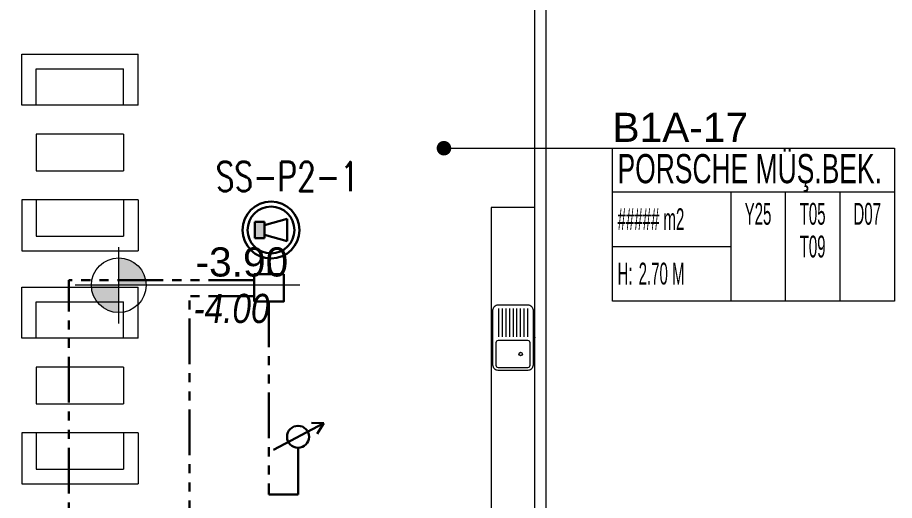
# Model space of a CAD drawing. Header units: metres. Extents: x -13545 to 152404, y -11890 to 28436.
# Drawn here: x 90236 to 91441, y 3319 to 3982 of the extents above; entities that cross this region are included whole.
import ezdxf
from ezdxf.enums import TextEntityAlignment as Align

# ---------------------------------------------------------------- set-up
doc = ezdxf.new("R2010")
doc.units = ezdxf.units.M
doc.header["$LTSCALE"] = 100
doc.header["$MEASUREMENT"] = 0
doc.linetypes.add('PHANTOM2', pattern=[1.25, 0.625, -0.125, 0.125, -0.125, 0.125, -0.125])
doc.layers.get('0').update_dxf_attribs({"color": 9, "lineweight": 9})
for name, color, linetype, lineweight in [('00', 9, 'Continuous', 9), ('05', 9, 'Continuous', 9), ('06D', 9, 'Continuous', 9), ('21', 9, 'Continuous', 9), ('21_mahal200', 9, 'Continuous', 9), ('E-3W ACİL ANONS İÇİN HOPARLÖR (GÖMME) (YANGINA DAYANIKLI)', 7, 'Continuous', 30), ('E-KABLO', 7, 'Continuous', 30), ('E-SES AYAR ANAHTARI', 7, 'Continuous', 30), ('E-YAZI', 7, 'Continuous', 30)]:
    doc.layers.add(name, color=color, linetype=linetype, lineweight=lineweight)
doc.styles.add('Arial', font='arial.ttf', dxfattribs={"height": 2.5})
doc.styles.add('ILGAZ', font='txttw.shx')
doc.styles.add('MuuM_TEXT-ITALIC', font='ARIALNI.TTF')
doc.styles.add('MuuM_TEXT-STANDART', font='ARIALN.TTF')
doc.dimstyles.new('MuuM_DIM200', dxfattribs={"dimscale": 20, "dimtxt": 2, "dimasz": 1, "dimexe": 1, "dimexo": 1, "dimgap": 1, "dimtad": 1, "dimdec": 1, "dimrnd": 0.5, "dimdsep": 46, "dimtxsty": 'MuuM_TEXT-STANDART', "dimblk": 'ARCHTICK', "dimcen": 0, "dimdle": 0.15, "dimclrd": 256, "dimclre": 256, "dimclrt": 256, "dimadec": 0, "dimazin": 0, "dimtfac": 5, "dimtdec": 1, "dimtix": 1, "dimtmove": 2, "dimatfit": 3, "dimldrblk": 'DOT', "dimfxl": 3, "dimfxlon": 1, "dimtolj": 1, "dimlwd": -1, "dimlwe": -1, "dimarcsym": 0})

# ---------------------------------------------------------------- blocks, each defined once
blk = doc.blocks.new('100_SES AYAR ANAHTARI')
at = {"layer": 'E-SES AYAR ANAHTARI', "color": 4}
for p, q in [((1.776, 3.255), (-1.686, 1.426)), ((1.776, 3.255), (0.915, 3.283)), ((1.776, 3.255), (1.312, 2.529)), ((0, 0), (0, 1.561))]:
    blk.add_line(p, q, dxfattribs=at)
blk.add_circle((0, 2.317), 0.756, dxfattribs=at)
blk = doc.blocks.new('100_3W ACİL ANONS İÇİN HOPARLÖR (GÖMME) (YANGINA DAYANIKLI)')
at = {"layer": 'E-3W ACİL ANONS İÇİN HOPARLÖR (GÖMME) (YANGINA DAYANIKLI)', "color": 4}
for p, q in [((-0.632, 0.474), (1.58, 1.106)), ((1.58, -1.106), (1.58, 1.106)), ((-1.58, -0.79), (-1.58, 0.79)), ((-1.58, 0.79), (-0.632, 0.79)), ((-0.632, 0.79), (-0.632, -0.79)), ((-0.632, -0.79), (-1.58, -0.79)), ((-0.632, -0.474), (1.58, -1.106))]:
    blk.add_line(p, q, dxfattribs=at)
at = {"layer": 'E-3W ACİL ANONS İÇİN HOPARLÖR (GÖMME) (YANGINA DAYANIKLI)', "color": 3}
for radius in [2.796, 2.296]:
    blk.add_circle((0, 0), radius, dxfattribs=at)
at = {"layer": 'E-3W ACİL ANONS İÇİN HOPARLÖR (GÖMME) (YANGINA DAYANIKLI)', "color": 4}
blk.add_solid([(-1.58, 0.79), (-0.632, 0.79), (-1.58, -0.79), (-0.632, -0.79)], dxfattribs=at)
blk = doc.blocks.new('_ArchTick')
at = {"color": 0, "linetype": 'ByBlock', "const_width": 0.15}
blk.add_lwpolyline([(-0.5, -0.5), (0.5, 0.5)], dxfattribs=at)
blk = doc.blocks.new('_Dot')
at = {"color": 0, "linetype": 'ByBlock', "lineweight": -2}
blk.add_line((-0.5, 0), (-1, 0), dxfattribs=at)
at = {"color": 0, "linetype": 'ByBlock', "const_width": 0.5}
blk.add_lwpolyline([(-0.25, 0, 1), (0.25, 0, 1)], format="xyb", close=True, dxfattribs=at)
blk = doc.blocks.new('0_roomno2')
blk.add_lwpolyline([(19.375, -10.5), (0, -10.5), (0, 0), (19.375, 0)], close=True)
for points in [[(0, -3), (19.375, -3)], [(8.125, -3), (8.125, -10.5)], [(11.875, -3), (11.875, -10.5)], [(15.625, -3), (15.625, -10.5)], [(0, -6.75), (8.125, -6.75)]]:
    blk.add_lwpolyline(points)
at = {"style": 'MuuM_TEXT-STANDART', "width": 0.6}
blk.add_text('H:', height=1.5, dxfattribs=at).set_placement((0.35, -8.608), align=Align.MIDDLE_LEFT)
at = {"style": 'Arial'}
blk.add_attdef('ODANO', (0, 1.17), '', height=2, dxfattribs=at)
blk.add_attdef('MEKANADI', text='', height=2, dxfattribs=at).set_placement((0.35, -3), align=Align.BOTTOM_LEFT)
at = {"style": 'MuuM_TEXT-STANDART', "width": 0.6}
for tag, p in [('M2', (0.35, -4.875)), ('TEMIZTAVANYUKSEKLIGI', (1.8, -8.608))]:
    blk.add_attdef(tag, text='', height=1.5, dxfattribs=at).set_placement(p, align=Align.MIDDLE_LEFT)
for tag, p in [('YER01', (10, -4.5)), ('TAVAN01', (13.75, -4.5)), ('DUVAR01', (17.5, -4.5)), ('YER02', (10, -6.75)), ('TAVAN02', (13.75, -6.75)), ('DUVAR02', (17.5, -6.75)), ('YER03', (10, -9)), ('TAVAN03', (13.75, -9)), ('DUVAR03', (17.5, -9))]:
    blk.add_attdef(tag, text='', height=1.5, dxfattribs=at).set_placement(p, align=Align.MIDDLE_CENTER)
blk = doc.blocks.new('0_elevationtarget-p-bk')
h = blk.add_hatch(color=250)
h.paths.add_polyline_path([(1.875, 0, 0.414214), (0, 1.875), (0, 0)])
h.paths.add_polyline_path([(0, 0), (-1.875, 0, 0.414214), (0, -1.875)])
blk.add_line((0, -2.625), (0, 2.625))
blk.add_lwpolyline([(12.453, 0), (-3, 0)])
blk.add_circle((0, 0), 1.875)
at = {"style": 'Arial'}
blk.add_attdef('BITMISKOT', text='', height=2, dxfattribs=at).set_placement((4.5, 0), align=Align.BOTTOM_LEFT)
at = {"style": 'MuuM_TEXT-ITALIC'}
blk.add_attdef('FINISHINGFLOORLEVEL', text='', height=2, dxfattribs=at).set_placement((4.5, -0.592), align=Align.TOP_LEFT)
blk = doc.blocks.new('p-tef_porsche')
at = {"linetype": 'Continuous', "lineweight": 13}
for p, q in [((-160, -80), (-160, 80)), ((-90, 80), (-160, 80)), ((-90, 80), (-90, -80)), ((40, 80), (40, -80)), ((40, 80), (110, 80)), ((110, -80), (110, 80)), ((-140, -60), (-140, 60)), ((-90, 60), (-140, 60)), ((-50, -60), (-50, 60)), ((0, 60), (-50, 60)), ((0, 60), (0, -60)), ((40, 60), (90, 60)), ((90, -60), (90, 60)), ((-90, -60), (-140, -60)), ((0, -60), (-50, -60)), ((40, -60), (90, -60)), ((-90, -80), (-160, -80)), ((40, -80), (110, -80))]:
    blk.add_line(p, q, dxfattribs=at)
blk = doc.blocks.new('m-mu-evye01-p')
for points in [[(-45, 9.5), (-45, 50.5, -0.414214), (-38, 57.5), (38, 57.5, -0.414214), (45, 50.5), (45, 9.5, -0.414214), (38, 2.5), (-38, 2.5, -0.414214)], [(-4, 9.5), (-4, 50.5, 0.414214), (-7, 53.5), (-38, 53.5, 0.414214), (-41, 50.5), (-41, 9.5, 0.414214), (-38, 6.5), (-7, 6.5, 0.414214)]]:
    blk.add_lwpolyline(points, format="xyb", close=True)
for points in [[(40, 50), (1, 50)], [(40, 45), (1, 45)], [(40, 40), (1, 40)], [(40, 35), (1, 35)], [(40, 30), (1, 30)], [(40, 25), (1, 25)], [(40, 20), (1, 20)], [(40, 15), (1, 15)], [(40, 10), (1, 10)]]:
    blk.add_lwpolyline(points)
for radius in [2.5, 2]:
    blk.add_circle((-22.5, 19.5), radius)
blk.add_point((0, 0))
blk = doc.blocks.new('1.Bod.Ara.Mimari Elk')
at = {"layer": '00'}
blk.add_lwpolyline([(6820, -5350), (6805, -5350), (6805, -4630), (6820, -4630)], close=True, dxfattribs=at)
at = {"layer": '05', "linetype": 'Continuous'}
blk.add_lwpolyline([(6805, -4908.89), (6745, -4908.89), (6745, -5350), (6805, -5350)], close=True, dxfattribs=at)
at = {"layer": '06D'}
blk.add_lwpolyline([(6820, -5350), (6060, -5350), (6060, -4550), (6820, -4550)], close=True, dxfattribs=at)
at = {"layer": '05', "lineweight": 15, "xscale": -1, "rotation": 270}
for p in [(6180, -4808.27), (6180, -5128.27)]:
    blk.add_blockref('p-tef_porsche', p, dxfattribs=at)
at = {"layer": '05', "linetype": 'Continuous', "rotation": 90.00000000000001}
blk.add_blockref('m-mu-evye01-p', (6805, -5087.5), dxfattribs=at)
at = {"layer": '21', "xscale": 20, "yscale": 20, "zscale": 20}
blk.add_blockref('0_elevationtarget-p-bk', (6233.26, -5015.58), dxfattribs=at).add_auto_attribs({'BITMISKOT': ' -3.90', 'FINISHINGFLOORLEVEL': ' -4.00'})
at = {"layer": '21_mahal200'}
ref = blk.add_blockref('0_roomno2', (6911.63, -4827.45), dxfattribs=dict(at, xscale=20, yscale=20, zscale=20))
ref.add_attrib('ODANO', 'B1A-17', (6911.63, -4818.8), dxfattribs={"layer": '0', "height": 40, "style": 'Arial'})
ref.add_attrib('MEKANADI', 'PORSCHE MÜŞ.BEK.', dxfattribs={"layer": '0', "height": 40, "style": 'Arial', "width": 0.65}).set_placement((6918.63, -4887.45), align=Align.BOTTOM_LEFT)
ref.add_attrib('M2', '##### m2', dxfattribs={"layer": '0', "height": 30, "style": 'MuuM_TEXT-STANDART', "width": 0.6}).set_placement((6918.63, -4924.95), align=Align.MIDDLE_LEFT)
ref.add_attrib('TEMIZTAVANYUKSEKLIGI', '2.70 M', dxfattribs={"layer": '0', "height": 30, "style": 'MuuM_TEXT-STANDART', "width": 0.6}).set_placement((6947.63, -4999.61), align=Align.MIDDLE_LEFT)
ref.add_attrib('YER01', 'Y25', dxfattribs={"layer": '0', "height": 30, "style": 'MuuM_TEXT-STANDART', "width": 0.6}).set_placement((7111.63, -4917.45), align=Align.MIDDLE_CENTER)
ref.add_attrib('TAVAN01', 'T05', dxfattribs={"layer": '0', "height": 30, "style": 'MuuM_TEXT-STANDART', "width": 0.6}).set_placement((7186.63, -4917.45), align=Align.MIDDLE_CENTER)
ref.add_attrib('DUVAR01', 'D07', dxfattribs={"layer": '0', "height": 30, "style": 'MuuM_TEXT-STANDART', "width": 0.6}).set_placement((7261.63, -4917.45), align=Align.MIDDLE_CENTER)
ref.add_attrib('TAVAN02', 'T09', dxfattribs={"layer": '0', "height": 30, "style": 'MuuM_TEXT-STANDART', "width": 0.6}).set_placement((7186.63, -4962.45), align=Align.MIDDLE_CENTER)
blk.add_leader([(6680.12, -4827.45), (6937.53, -4827.45)], dimstyle='MuuM_DIM200', override={"dimasz": 1, "dimfxl": 10}, dxfattribs=at)

msp = doc.modelspace()

# ---------------------------------------------------------------- linework, layer by layer
at = {"layer": 'E-KABLO', "color": 5, "linetype": 'PHANTOM2'}
msp.add_line((90581.9, 3629.6), (90581.3, 3651.2), dxfattribs=at)
at = {"layer": 'E-KABLO', "color": 6, "linetype": 'PHANTOM2'}
for p, q in [((90306.7, 2578.5), (90306.7, 3621.6)), ((90561.5, 3621.6), (90306.7, 3621.6)), ((90472.8, 3256.2), (90472.8, 3599.2)), ((90561.5, 3599.2), (90472.8, 3599.2))]:
    msp.add_line(p, q, dxfattribs=at)
at = {"layer": 'E-KABLO', "color": 3, "linetype": 'PHANTOM2'}
for p, q in [((90581.9, 3592), (90581.9, 3326.9)), ((90621.9, 3360), (90621.9, 3326.9)), ((90581.9, 3326.9), (90621.9, 3326.9))]:
    msp.add_line(p, q, dxfattribs=at)
at = {"layer": 'E-YAZI', "color": 3, "linetype": 'Continuous', "ltscale": 100}
msp.add_lwpolyline([(90561.5, 3592), (90602.2, 3592), (90602.2, 3629.6), (90561.5, 3629.6)], close=True, dxfattribs=at)

# ---------------------------------------------------------------- block references
msp.add_blockref('1.Bod.Ara.Mimari Elk', (84142.2, 8630))
at = {"layer": 'E-3W ACİL ANONS İÇİN HOPARLÖR (GÖMME) (YANGINA DAYANIKLI)', "xscale": 14, "yscale": 14, "zscale": 14}
msp.add_blockref('100_3W ACİL ANONS İÇİN HOPARLÖR (GÖMME) (YANGINA DAYANIKLI)', (90584.7, 3690.2), dxfattribs=at)
at = {"layer": 'E-SES AYAR ANAHTARI', "xscale": 20, "yscale": 20, "zscale": 20}
msp.add_blockref('100_SES AYAR ANAHTARI', (90621.9, 3360), dxfattribs=at)

# ---------------------------------------------------------------- texts
at = {"layer": 'E-YAZI', "color": 3, "style": 'ILGAZ', "width": 0.75}
msp.add_text('SS-P2-1', height=40, dxfattribs=at).set_placement((90508.7, 3743.8))

doc.saveas('drawing.dxf')
